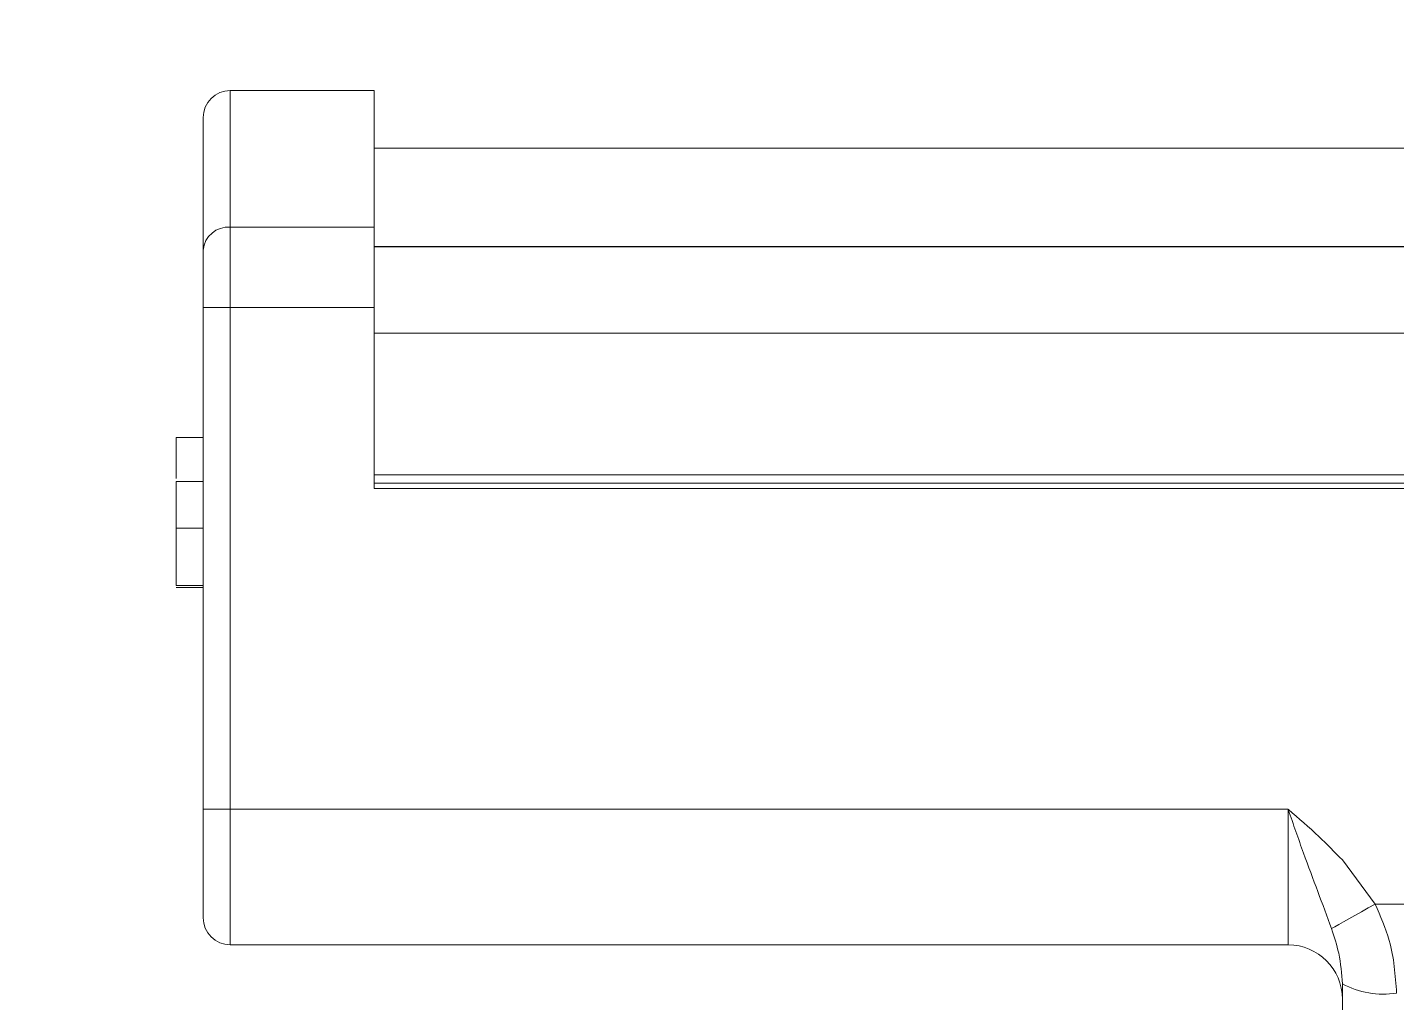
# Model space of a CAD drawing. Header units: inches. Extents: x 0.54 to 10.46, y 0.74 to 7.76.
# Drawn here: x 1.418 to 2.301, y 5.115 to 5.743 of the extents above; entities that cross this region are included whole.
import ezdxf

# ---------------------------------------------------------------- set-up
doc = ezdxf.new("R2010")
doc.units = ezdxf.units.IN
doc.header["$MEASUREMENT"] = 0
doc.layers.add('BG', color=7, linetype='Continuous')
doc.layers.add('MCG-INT-4FT', color=7, linetype='Continuous')

# ---------------------------------------------------------------- blocks, each defined once
blk = doc.blocks.new('block 2')
at = {"layer": 'BG', "true_color": 0xffffff}
h = blk.add_hatch(color=7, dxfattribs=at)
h.dxf.hatch_style = 2
edge = h.paths.add_edge_path()
edge.add_spline(control_points=[(10.29599, 0.90612), (10.29599, 0.90612), (0.87112, 0.90612), (0.87112, 0.90612), (0.87016, 0.90612), (0.86938, 0.90689), (0.86938, 0.90785), (0.86938, 0.90785), (0.86938, 7.59215), (0.86938, 7.59215), (0.86938, 7.59311), (0.87016, 7.59389), (0.87112, 7.59389), (0.87112, 7.59389), (10.29599, 7.59389), (10.29599, 7.59389), (10.29696, 7.59389), (10.29773, 7.59311), (10.29773, 7.59215), (10.29773, 7.59215), (10.29773, 0.90785), (10.29773, 0.90785), (10.29773, 0.90689), (10.29696, 0.90612), (10.29599, 0.90612)], knot_values=[0, 0, 0, 0, 1, 1, 1, 2, 2, 2, 3, 3, 3, 4, 4, 4, 5, 5, 5, 6, 6, 6, 7, 7, 7, 8, 8, 8, 8], degree=3, periodic=1)
h.paths.add_polyline_path([(0.87286, 0.90959), (10.29426, 0.90959), (10.29426, 7.59042), (0.87286, 7.59042)])
at = {"layer": 'BG', "lineweight": 0}
blk.add_open_spline([(10.29599, 0.90612), (10.29599, 0.90612), (0.87112, 0.90612), (0.87112, 0.90612), (0.87016, 0.90612), (0.86938, 0.90689), (0.86938, 0.90785), (0.86938, 0.90785), (0.86938, 7.59215), (0.86938, 7.59215), (0.86938, 7.59311), (0.87016, 7.59389), (0.87112, 7.59389), (0.87112, 7.59389), (10.29599, 7.59389), (10.29599, 7.59389), (10.29696, 7.59389), (10.29773, 7.59311), (10.29773, 7.59215), (10.29773, 7.59215), (10.29773, 0.90785), (10.29773, 0.90785), (10.29773, 0.90689), (10.29696, 0.90612), (10.29599, 0.90612)], degree=3, knots=[0, 0, 0, 0, 1, 1, 1, 2, 2, 2, 3, 3, 3, 4, 4, 4, 5, 5, 5, 6, 6, 6, 7, 7, 7, 8, 8, 8, 8], dxfattribs=at)
blk = doc.blocks.new('block 62')
at = {"layer": 'BG', "true_color": 0xffffff}
h = blk.add_hatch(color=7, dxfattribs=at)
h.dxf.hatch_style = 2
edge = h.paths.add_edge_path()
edge.add_spline(control_points=[(10.46309, 0.739), (10.46309, 0.739), (0.53691, 0.739), (0.53691, 0.739), (0.53595, 0.739), (0.53517, 0.73978), (0.53517, 0.74074), (0.53517, 0.74074), (0.53517, 7.75926), (0.53517, 7.75926), (0.53517, 7.76022), (0.53595, 7.761), (0.53691, 7.761), (0.53691, 7.761), (10.46309, 7.761), (10.46309, 7.761), (10.46406, 7.761), (10.46483, 7.76022), (10.46483, 7.75926), (10.46483, 7.75926), (10.46483, 0.74074), (10.46483, 0.74074), (10.46483, 0.73978), (10.46406, 0.739), (10.46309, 0.739)], knot_values=[0, 0, 0, 0, 1, 1, 1, 2, 2, 2, 3, 3, 3, 4, 4, 4, 5, 5, 5, 6, 6, 6, 7, 7, 7, 8, 8, 8, 8], degree=3, periodic=1)
h.paths.add_polyline_path([(0.53864, 0.74248), (10.46136, 0.74248), (10.46136, 7.75752), (0.53864, 7.75752)])
at = {"layer": 'BG', "lineweight": 0}
blk.add_open_spline([(10.46309, 0.739), (10.46309, 0.739), (0.53691, 0.739), (0.53691, 0.739), (0.53595, 0.739), (0.53517, 0.73978), (0.53517, 0.74074), (0.53517, 0.74074), (0.53517, 7.75926), (0.53517, 7.75926), (0.53517, 7.76022), (0.53595, 7.761), (0.53691, 7.761), (0.53691, 7.761), (10.46309, 7.761), (10.46309, 7.761), (10.46406, 7.761), (10.46483, 7.76022), (10.46483, 7.75926), (10.46483, 7.75926), (10.46483, 0.74074), (10.46483, 0.74074), (10.46483, 0.73978), (10.46406, 0.739), (10.46309, 0.739)], degree=3, knots=[0, 0, 0, 0, 1, 1, 1, 2, 2, 2, 3, 3, 3, 4, 4, 4, 5, 5, 5, 6, 6, 6, 7, 7, 7, 8, 8, 8, 8], dxfattribs=at)
blk = doc.blocks.new('block 452')
at = {"layer": 'MCG-INT-4FT', "color": 7, "lineweight": 5, "true_color": 0xffffff}
blk.add_lwpolyline([(6.78378, 5.66552), (1.64163, 5.66552)], dxfattribs=at)
blk = doc.blocks.new('block 474')
at = {"layer": 'MCG-INT-4FT', "color": 7, "lineweight": 5, "true_color": 0xffffff}
blk.add_open_spline([(1.54893, 5.70278), (1.53927, 5.70278), (1.53144, 5.69494), (1.53144, 5.68529)], degree=3, dxfattribs=at)
blk = doc.blocks.new('block 475')
at = {"layer": 'MCG-INT-4FT', "color": 7, "lineweight": 5, "true_color": 0xffffff}
blk.add_lwpolyline([(1.64163, 5.70278), (1.54893, 5.70278)], dxfattribs=at)
blk = doc.blocks.new('block 478')
at = {"layer": 'MCG-INT-4FT', "color": 7, "lineweight": 5, "true_color": 0xffffff}
blk.add_lwpolyline([(6.78378, 5.60225), (1.64163, 5.60225)], dxfattribs=at)
blk = doc.blocks.new('block 821')
at = {"layer": 'MCG-INT-4FT', "color": 7, "lineweight": 5, "true_color": 0xffffff}
blk.add_open_spline([(2.26603, 5.12667), (2.26554, 5.13325), (2.26505, 5.13983), (2.26366, 5.14638), (2.26253, 5.15169), (2.2608, 5.15699), (2.25907, 5.16228)], degree=3, knots=[0, 0, 0, 0, 1, 1, 1, 2, 2, 2, 2], dxfattribs=at)
blk = doc.blocks.new('block 822')
at = {"layer": 'MCG-INT-4FT', "color": 7, "lineweight": 5, "true_color": 0xffffff}
blk.add_open_spline([(2.26603, 5.11685), (2.26603, 5.13617), (2.25037, 5.15183), (2.23105, 5.15183)], degree=3, dxfattribs=at)
blk = doc.blocks.new('block 823')
at = {"layer": 'MCG-INT-4FT', "color": 7, "lineweight": 5, "true_color": 0xffffff}
blk.add_lwpolyline([(2.23105, 5.15183), (2.23105, 5.23928)], dxfattribs=at)
blk = doc.blocks.new('block 824')
at = {"layer": 'MCG-INT-4FT', "color": 7, "lineweight": 5, "true_color": 0xffffff}
blk.add_open_spline([(2.25907, 5.16228), (2.25615, 5.17017), (2.25322, 5.17807), (2.2502, 5.18613), (2.24716, 5.19426), (2.24403, 5.20256), (2.24096, 5.21106), (2.23931, 5.21562), (2.23768, 5.22024), (2.23605, 5.22489), (2.23441, 5.22959), (2.23277, 5.23432), (2.23113, 5.23904), (2.23111, 5.23912), (2.23108, 5.2392), (2.23105, 5.23928)], degree=3, knots=[0, 0, 0, 0, 1, 1, 1, 2, 2, 2, 3, 3, 3, 4, 4, 4, 5, 5, 5, 5], dxfattribs=at)
blk = doc.blocks.new('block 825')
at = {"layer": 'MCG-INT-4FT', "color": 7, "lineweight": 5, "true_color": 0xffffff}
blk.add_open_spline([(2.23105, 5.23928), (2.23111, 5.23923), (2.23116, 5.23919), (2.23122, 5.23914), (2.23783, 5.23341), (2.2445, 5.22772), (2.25086, 5.22171), (2.25605, 5.2168), (2.26104, 5.21168), (2.26603, 5.20655)], degree=3, knots=[0, 0, 0, 0, 1, 1, 1, 2, 2, 2, 3, 3, 3, 3], dxfattribs=at)
blk = doc.blocks.new('block 826')
at = {"layer": 'MCG-INT-4FT', "color": 7, "lineweight": 5, "true_color": 0xffffff}
blk.add_lwpolyline([(2.26603, 5.20655), (2.28709, 5.17816)], dxfattribs=at)
blk = doc.blocks.new('block 827')
at = {"layer": 'MCG-INT-4FT', "color": 7, "lineweight": 5, "true_color": 0xffffff}
blk.add_lwpolyline([(2.28709, 5.17816), (2.28266, 5.17565), (2.27832, 5.17319), (2.27416, 5.17083), (2.27029, 5.16864), (2.26677, 5.16664), (2.26368, 5.16489), (2.2611, 5.16343), (2.25907, 5.16228)], dxfattribs=at)
blk = doc.blocks.new('block 828')
at = {"layer": 'MCG-INT-4FT', "color": 7, "lineweight": 5, "true_color": 0xffffff}
blk.add_lwpolyline([(1.54893, 5.61467), (1.54893, 5.56277)], dxfattribs=at)
blk = doc.blocks.new('block 829')
at = {"layer": 'MCG-INT-4FT', "color": 7, "lineweight": 5, "true_color": 0xffffff}
blk.add_lwpolyline([(1.54893, 5.56277), (1.53144, 5.56277)], dxfattribs=at)
blk = doc.blocks.new('block 830')
at = {"layer": 'MCG-INT-4FT', "color": 7, "lineweight": 5, "true_color": 0xffffff}
blk.add_lwpolyline([(1.53144, 5.56277), (1.53144, 5.59984)], dxfattribs=at)
blk = doc.blocks.new('block 831')
at = {"layer": 'MCG-INT-4FT', "color": 7, "lineweight": 5, "true_color": 0xffffff}
blk.add_open_spline([(1.54893, 5.61467), (1.54002, 5.61534), (1.53223, 5.60873), (1.53144, 5.59984)], degree=3, dxfattribs=at)
blk = doc.blocks.new('block 832')
at = {"layer": 'MCG-INT-4FT', "color": 7, "lineweight": 5, "true_color": 0xffffff}
blk.add_lwpolyline([(1.54893, 5.56277), (1.54893, 5.23928)], dxfattribs=at)
blk = doc.blocks.new('block 833')
at = {"layer": 'MCG-INT-4FT', "color": 7, "lineweight": 5, "true_color": 0xffffff}
blk.add_lwpolyline([(1.53144, 5.23928), (1.54893, 5.23928)], dxfattribs=at)
blk = doc.blocks.new('block 834')
at = {"layer": 'MCG-INT-4FT', "color": 7, "lineweight": 5, "true_color": 0xffffff}
blk.add_lwpolyline([(1.53144, 5.23928), (1.53144, 5.56277)], dxfattribs=at)
blk = doc.blocks.new('block 835')
at = {"layer": 'MCG-INT-4FT', "color": 7, "lineweight": 5, "true_color": 0xffffff}
blk.add_lwpolyline([(1.54893, 5.15183), (1.54893, 5.23928)], dxfattribs=at)
blk = doc.blocks.new('block 836')
at = {"layer": 'MCG-INT-4FT', "color": 7, "lineweight": 5, "true_color": 0xffffff}
blk.add_open_spline([(1.53144, 5.16932), (1.53144, 5.15966), (1.53927, 5.15183), (1.54893, 5.15183)], degree=3, dxfattribs=at)
blk = doc.blocks.new('block 837')
at = {"layer": 'MCG-INT-4FT', "color": 7, "lineweight": 5, "true_color": 0xffffff}
blk.add_lwpolyline([(1.53144, 5.16932), (1.53144, 5.23928)], dxfattribs=at)
blk = doc.blocks.new('block 838')
at = {"layer": 'MCG-INT-4FT', "color": 7, "lineweight": 5, "true_color": 0xffffff}
blk.add_lwpolyline([(1.64163, 5.56277), (1.54893, 5.56277)], dxfattribs=at)
blk = doc.blocks.new('block 839')
at = {"layer": 'MCG-INT-4FT', "color": 7, "lineweight": 5, "true_color": 0xffffff}
blk.add_lwpolyline([(1.54893, 5.61467), (1.64163, 5.61467)], dxfattribs=at)
blk = doc.blocks.new('block 840')
at = {"layer": 'MCG-INT-4FT', "color": 7, "lineweight": 5, "true_color": 0xffffff}
blk.add_lwpolyline([(1.64163, 5.61467), (1.64163, 5.56277)], dxfattribs=at)
blk = doc.blocks.new('block 841')
at = {"layer": 'MCG-INT-4FT', "color": 7, "lineweight": 5, "true_color": 0xffffff}
blk.add_lwpolyline([(2.42344, 5.44613), (1.64163, 5.44613)], dxfattribs=at)
blk = doc.blocks.new('block 843')
at = {"layer": 'MCG-INT-4FT', "color": 7, "lineweight": 5, "true_color": 0xffffff}
blk.add_lwpolyline([(2.42344, 5.17816), (2.28709, 5.17816)], dxfattribs=at)
blk = doc.blocks.new('block 844')
at = {"layer": 'MCG-INT-4FT', "color": 7, "lineweight": 5, "true_color": 0xffffff}
blk.add_lwpolyline([(1.54893, 5.23928), (2.23105, 5.23928)], dxfattribs=at)
blk = doc.blocks.new('block 845')
at = {"layer": 'MCG-INT-4FT', "color": 7, "lineweight": 5, "true_color": 0xffffff}
blk.add_lwpolyline([(1.64163, 5.44613), (1.64163, 5.56277)], dxfattribs=at)
blk = doc.blocks.new('block 846')
at = {"layer": 'MCG-INT-4FT', "color": 7, "lineweight": 5, "true_color": 0xffffff}
blk.add_lwpolyline([(2.23105, 5.15183), (1.54893, 5.15183)], dxfattribs=at)
blk = doc.blocks.new('block 848')
at = {"layer": 'MCG-INT-4FT', "color": 7, "lineweight": 5, "true_color": 0xffffff}
blk.add_open_spline([(2.28709, 5.17816), (2.29055, 5.17042), (2.29402, 5.16267), (2.29627, 5.15464), (2.29935, 5.14367), (2.30018, 5.13217), (2.30101, 5.12068)], degree=3, knots=[0, 0, 0, 0, 1, 1, 1, 2, 2, 2, 2], dxfattribs=at)
blk = doc.blocks.new('block 850')
at = {"layer": 'MCG-INT-4FT', "color": 7, "lineweight": 5, "true_color": 0xffffff}
blk.add_open_spline([(2.26603, 5.12667), (2.27674, 5.12095), (2.28901, 5.11884), (2.30101, 5.12068)], degree=3, dxfattribs=at)
blk = doc.blocks.new('block 851')
at = {"layer": 'MCG-INT-4FT', "color": 7, "lineweight": 5, "true_color": 0xffffff}
blk.add_lwpolyline([(2.26603, 4.96853), (2.26603, 5.12667)], dxfattribs=at)
blk = doc.blocks.new('block 853')
at = {"layer": 'MCG-INT-4FT', "color": 7, "lineweight": 5, "true_color": 0xffffff}
blk.add_lwpolyline([(1.53144, 5.59984), (1.53144, 5.68529)], dxfattribs=at)
blk = doc.blocks.new('block 854')
at = {"layer": 'MCG-INT-4FT', "color": 7, "lineweight": 5, "true_color": 0xffffff}
blk.add_lwpolyline([(1.64163, 5.61467), (1.64163, 5.70278)], dxfattribs=at)
blk = doc.blocks.new('block 855')
at = {"layer": 'MCG-INT-4FT', "color": 7, "lineweight": 5, "true_color": 0xffffff}
blk.add_lwpolyline([(1.51395, 5.4205), (1.53144, 5.4205)], dxfattribs=at)
blk = doc.blocks.new('block 856')
at = {"layer": 'MCG-INT-4FT', "color": 7, "lineweight": 5, "true_color": 0xffffff}
blk.add_lwpolyline([(1.51395, 5.45062), (1.53144, 5.45062)], dxfattribs=at)
blk = doc.blocks.new('block 857')
at = {"layer": 'MCG-INT-4FT', "color": 7, "lineweight": 5, "true_color": 0xffffff}
blk.add_open_spline([(1.51395, 5.45062), (1.51395, 5.45023), (1.51395, 5.44984), (1.51395, 5.4483), (1.51395, 5.44677), (1.51395, 5.44411), (1.51395, 5.44065), (1.51395, 5.43793), (1.51395, 5.43472), (1.51395, 5.43128), (1.51395, 5.42784), (1.51395, 5.42417), (1.51395, 5.4205)], degree=3, knots=[0, 0, 0, 0, 1, 1, 1, 2, 2, 2, 3, 3, 3, 4, 4, 4, 4], dxfattribs=at)
blk = doc.blocks.new('block 858')
at = {"layer": 'MCG-INT-4FT', "color": 7, "lineweight": 5, "true_color": 0xffffff}
blk.add_lwpolyline([(1.51395, 5.38353), (1.53144, 5.38353)], dxfattribs=at)
blk = doc.blocks.new('block 859')
at = {"layer": 'MCG-INT-4FT', "color": 7, "lineweight": 5, "true_color": 0xffffff}
blk.add_lwpolyline([(1.51395, 5.4205), (1.51395, 5.38353)], dxfattribs=at)
blk = doc.blocks.new('block 860')
at = {"layer": 'MCG-INT-4FT', "color": 7, "lineweight": 5, "true_color": 0xffffff}
blk.add_lwpolyline([(1.51395, 5.38227), (1.53144, 5.38227)], dxfattribs=at)
blk = doc.blocks.new('block 861')
at = {"layer": 'MCG-INT-4FT', "color": 7, "lineweight": 5, "true_color": 0xffffff}
blk.add_lwpolyline([(1.51395, 5.47908), (1.51395, 5.45265)], dxfattribs=at)
blk = doc.blocks.new('block 862')
at = {"layer": 'MCG-INT-4FT', "color": 7, "lineweight": 5, "true_color": 0xffffff}
blk.add_lwpolyline([(1.51395, 5.47908), (1.53144, 5.47908)], dxfattribs=at)
blk = doc.blocks.new('block 868')
at = {"layer": 'MCG-INT-4FT', "color": 7, "lineweight": 5, "true_color": 0xffffff}
blk.add_lwpolyline([(3.63642, 5.44963), (1.64163, 5.44963)], dxfattribs=at)
blk = doc.blocks.new('block 874')
at = {"layer": 'MCG-INT-4FT', "color": 8, "lineweight": 5, "true_color": 0x808080}
blk.add_lwpolyline([(1.54893, 5.70278), (1.54893, 5.61467)], dxfattribs=at)
blk = doc.blocks.new('block 880')
at = {"layer": 'MCG-INT-4FT', "color": 8, "lineweight": 5, "true_color": 0x808080}
blk.add_lwpolyline([(6.78378, 5.5462), (1.64163, 5.5462)], dxfattribs=at)
blk = doc.blocks.new('block 881')
at = {"layer": 'MCG-INT-4FT', "color": 8, "lineweight": 5, "true_color": 0x808080}
blk.add_lwpolyline([(6.78378, 5.60204), (1.64163, 5.60204)], dxfattribs=at)
blk = doc.blocks.new('block 882')
at = {"layer": 'MCG-INT-4FT', "color": 8, "lineweight": 5, "true_color": 0x808080}
blk.add_lwpolyline([(1.64163, 5.45488), (3.63642, 5.45488)], dxfattribs=at)

msp = doc.modelspace()

# ---------------------------------------------------------------- block references
at = {"layer": 'BG'}
for name in ['block 62', 'block 2']:
    msp.add_blockref(name, (0, 0), dxfattribs=at)
at = {"layer": 'MCG-INT-4FT'}
for name in ['block 474', 'block 475', 'block 874', 'block 854', 'block 853', 'block 452', 'block 831', 'block 828', 'block 839', 'block 840', 'block 830', 'block 478', 'block 881', 'block 829', 'block 834', 'block 832', 'block 838', 'block 845', 'block 880', 'block 861', 'block 862', 'block 856', 'block 857', 'block 882', 'block 868', 'block 841', 'block 855', 'block 859', 'block 858', 'block 860', 'block 833', 'block 837', 'block 835', 'block 844', 'block 823', 'block 824', 'block 825', 'block 826', 'block 827', 'block 843', 'block 848', 'block 836', 'block 821', 'block 846', 'block 822', 'block 850', 'block 851']:
    msp.add_blockref(name, (0, 0), dxfattribs=at)

doc.saveas('drawing.dxf')
